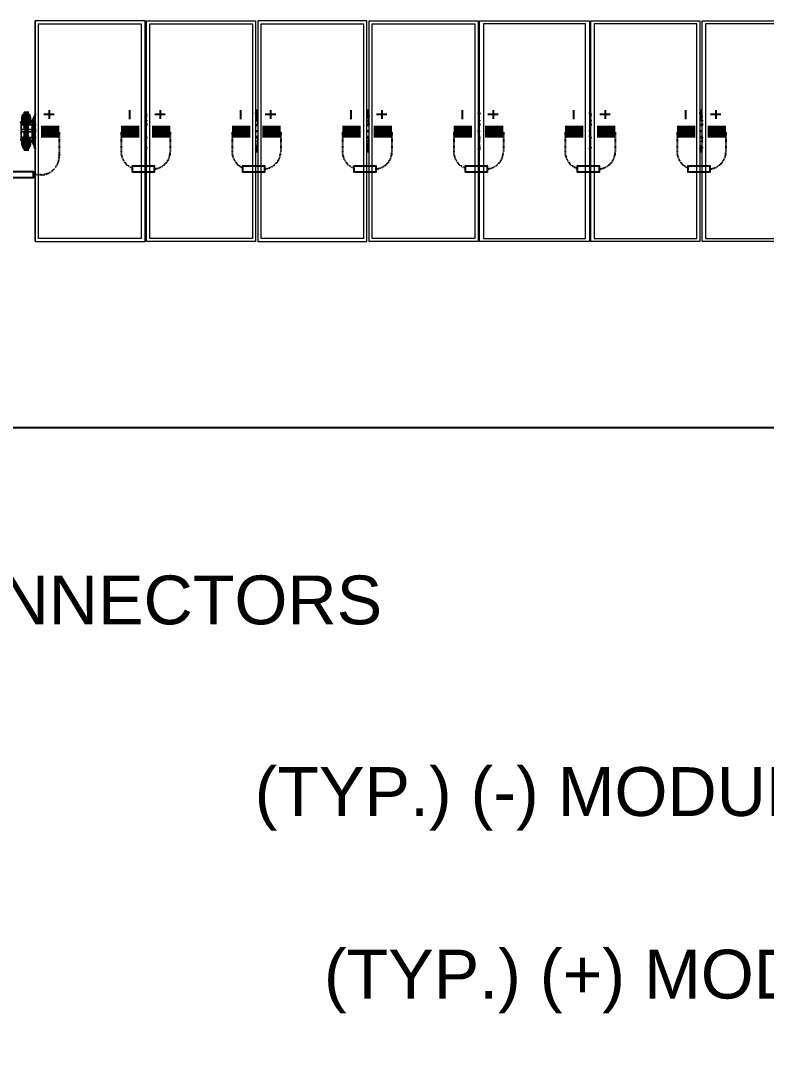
# Model space of a CAD drawing. Header units: feet. Extents: x -327 to 55127, y -297 to 4121.
# Drawn here: x 3141.6 to 3447.1, y 3331.6 to 3755.2 of the extents above; entities that cross this region are included whole.
import ezdxf
from ezdxf import colors
from ezdxf.entities.mleader import LeaderData, LeaderLine
from ezdxf.enums import TextEntityAlignment as Align
from ezdxf.lldxf.tags import DXFTag
from ezdxf.math import Vec2, Vec3

# ---------------------------------------------------------------- set-up
doc = ezdxf.new("R2018")
doc.units = ezdxf.units.FT
doc.header["$MEASUREMENT"] = 0
doc.linetypes.add('HIDDEN', pattern=[0.375, 0.25, -0.125])
for name, color, linetype in [('E-DC HARNESS-NEG', 170, 'DC HARNESS CABLE'), ('E-HARN-COMP', 8, 'Continuous'), ('E-TRNK-CABL-NEG', 6, 'HIDDEN'), ('E-TRUNK-CABLE-POS', 6, 'HIDDEN'), ('G-ANNO-TEXT', 1, 'Continuous'), ('Polarity-Text', 7, 'Continuous')]:
    doc.layers.add(name, color=color, linetype=linetype)
doc.styles.add('NEI-A', font='arial.ttf')
doc.styles.get("Standard").update_dxf_attribs({"font": 'arial.ttf'})
tags = doc.linetypes.add('DC HARNESS CABLE', pattern='A,0.5,-0.2,["DH",Standard,S=0.1,R=0,X=-0.1,Y=-0.05],-0.2', length=0.9).pattern_tags.tags
tags[6] = DXFTag(74, 10)

# ---------------------------------------------------------------- blocks, each defined once
blk = doc.blocks.new('A$C4742fff2')
at = {"lineweight": 5}
for points in [[(15.6677, 0), (15.6677, 0.4666)], [(15.6744, 0.0067), (15.6744, 0.46)], [(15.636, 0.2517), (15.6377, 0.2517), (15.6377, 0.215), (15.636, 0.215), (15.6377, 0.215), (15.6377, 0.2133), (15.636, 0.2133)], [(15.636, 0.215), (15.6377, 0.215), (15.6377, 0.2133), (15.636, 0.2133)], [(15.636, 0.215), (15.6377, 0.215), (15.6377, 0.2517), (15.636, 0.2517), (15.6377, 0.2517), (15.636, 0.2533)], [(15.636, 0.2533), (15.6377, 0.2517), (15.636, 0.2517)], [(15.6427, 0.2683), (15.6427, 0.2683)], [(15.6427, 0.2683), (15.6427, 0.2683)], [(15.6444, 0.2733), (15.6444, 0.2717), (15.646, 0.27), (15.646, 0.2683), (15.646, 0.27), (15.6444, 0.2717), (15.646, 0.2717), (15.6477, 0.2717), (15.646, 0.2717), (15.6444, 0.2717), (15.6444, 0.27), (15.646, 0.27), (15.6477, 0.27), (15.6494, 0.27), (15.651, 0.27), (15.6494, 0.27), (15.651, 0.27), (15.6494, 0.27), (15.6477, 0.27), (15.646, 0.27), (15.6444, 0.27), (15.6444, 0.2717), (15.6444, 0.2733), (15.646, 0.2733), (15.651, 0.2733), (15.6527, 0.2733), (15.651, 0.2717), (15.6527, 0.2717), (15.651, 0.2717), (15.6494, 0.2717), (15.6494, 0.2683), (15.651, 0.2683), (15.6494, 0.2683), (15.6494, 0.27), (15.6477, 0.27), (15.6494, 0.27), (15.651, 0.27), (15.6494, 0.27), (15.6494, 0.2683), (15.6477, 0.2683), (15.6477, 0.2717), (15.646, 0.2717), (15.6477, 0.2717), (15.6494, 0.2717), (15.651, 0.2717), (15.6527, 0.2733), (15.6544, 0.2733), (15.6527, 0.2733), (15.6544, 0.2733)], [(15.6544, 0.2733), (15.6527, 0.2733), (15.6527, 0.2717), (15.6527, 0.2733), (15.6527, 0.2683), (15.6544, 0.2683), (15.6544, 0.26), (15.6544, 0.2683), (15.6527, 0.2683), (15.6527, 0.2733), (15.651, 0.2733), (15.646, 0.2733), (15.6444, 0.2733), (15.646, 0.2733), (15.6444, 0.2733), (15.6444, 0.2717), (15.646, 0.2717), (15.6444, 0.2733), (15.646, 0.2733), (15.6444, 0.2733), (15.646, 0.2717), (15.6477, 0.2717), (15.646, 0.2717), (15.6477, 0.2717), (15.646, 0.2717), (15.6444, 0.2717), (15.6444, 0.2733)], [(15.646, 0.2717), (15.646, 0.2717)], [(15.646, 0.2717), (15.646, 0.2717)], [(15.651, 0.2717), (15.6527, 0.2717)], [(15.651, 0.2717), (15.6527, 0.2717)], [(15.666, 0.27), (15.666, 0.27)], [(15.666, 0.27), (15.666, 0.27)], [(15.666, 0.2667), (15.666, 0.2667)], [(15.666, 0.2667), (15.666, 0.2667)], [(15.8994, 0.2783), (15.9027, 0.2783)], [(15.8994, 0.2733), (15.8994, 0.27)], [(15.9044, 0.255), (15.9027, 0.255), (15.9027, 0.2567), (15.901, 0.265), (15.901, 0.275), (15.9027, 0.275), (15.901, 0.275), (15.901, 0.2717), (15.9027, 0.27)], [(16.1327, 0.2783), (16.1377, 0.2783)], [(16.1377, 0.27), (16.136, 0.2717), (16.136, 0.275), (16.1343, 0.275), (16.136, 0.275)], [(16.1393, 0.255), (16.1377, 0.255), (16.136, 0.2567), (16.136, 0.265), (16.1343, 0.275)], [(16.1343, 0.2733), (16.1343, 0.27)], [(16.3677, 0.2783), (16.3727, 0.2783)], [(16.371, 0.27), (16.371, 0.2733), (16.3693, 0.275), (16.371, 0.275)], [(16.3727, 0.255), (16.371, 0.255), (16.371, 0.265), (16.3693, 0.275)], [(16.3693, 0.2733), (16.3693, 0.27)], [(16.6027, 0.2783), (16.606, 0.2783)], [(16.6077, 0.255), (16.606, 0.255), (16.606, 0.265), (16.6043, 0.275), (16.606, 0.275), (16.6043, 0.275), (16.6043, 0.2733), (16.606, 0.2717), (16.606, 0.27)], [(16.6043, 0.2733), (16.6043, 0.27)], [(16.8376, 0.2783), (16.841, 0.2783)], [(16.8376, 0.2733), (16.8376, 0.27)], [(16.841, 0.27), (16.8393, 0.2717), (16.8393, 0.275), (16.841, 0.275), (16.8393, 0.275), (16.8393, 0.265), (16.841, 0.2567), (16.841, 0.255), (16.8426, 0.255)], [(17.071, 0.2783), (17.076, 0.2783)], [(17.076, 0.27), (17.0743, 0.2717), (17.0743, 0.275), (17.0726, 0.275), (17.0743, 0.275)], [(17.0776, 0.255), (17.076, 0.255), (17.0743, 0.2567), (17.0743, 0.265), (17.0726, 0.275)], [(17.0726, 0.2733), (17.0726, 0.27)], [(15.641, 0.2617), (15.641, 0.2617)], [(15.641, 0.2617), (15.641, 0.2617)], [(15.6527, 0.2483), (15.6544, 0.2483)], [(15.6527, 0.2483), (15.6544, 0.2483)], [(15.656, 0.2617), (15.656, 0.2617)], [(15.656, 0.2617), (15.656, 0.2617)], [(15.661, 0.2517), (15.661, 0.2517)], [(15.661, 0.2517), (15.661, 0.2517)], [(15.6627, 0.2517), (15.6627, 0.2517)], [(15.6627, 0.2517), (15.6627, 0.2517)], [(15.6627, 0.2483), (15.6644, 0.25), (15.6644, 0.2483)], [(15.6627, 0.2483), (15.6627, 0.2467)], [(15.6644, 0.2467), (15.6627, 0.2467)], [(15.6644, 0.2483), (15.666, 0.2483)], [(15.6644, 0.2483), (15.666, 0.2483)], [(15.6644, 0.2483), (15.666, 0.2483)], [(15.6644, 0.2483), (15.666, 0.2483)], [(15.6644, 0.2467), (15.666, 0.2467), (15.666, 0.2483), (15.6644, 0.2483)], [(15.8994, 0.2483), (15.9027, 0.2483)], [(15.8994, 0.2467), (15.9027, 0.2467), (15.9044, 0.2467)], [(15.9027, 0.2467), (15.9027, 0.245), (15.8994, 0.245)], [(15.9044, 0.2483), (15.9027, 0.2483), (15.9027, 0.255)], [(16.1327, 0.2483), (16.1377, 0.2483)], [(16.1327, 0.2467), (16.1377, 0.2467), (16.1393, 0.2467)], [(16.1327, 0.245), (16.136, 0.245), (16.1377, 0.245), (16.1377, 0.2467)], [(16.1393, 0.2483), (16.1377, 0.2483), (16.1377, 0.255)], [(16.3677, 0.2483), (16.3727, 0.2483), (16.371, 0.2483)], [(16.3677, 0.2467), (16.371, 0.2467), (16.3727, 0.2467)], [(16.3677, 0.245), (16.371, 0.245), (16.3727, 0.245)], [(16.3743, 0.2483), (16.3727, 0.2483), (16.371, 0.25), (16.371, 0.255)], [(16.371, 0.245), (16.371, 0.2467)], [(16.6027, 0.2483), (16.606, 0.2483)], [(16.6027, 0.2467), (16.606, 0.2467), (16.6077, 0.2467)], [(16.606, 0.2467), (16.606, 0.245), (16.6027, 0.245)], [(16.6077, 0.2483), (16.606, 0.2483), (16.606, 0.255)], [(16.8376, 0.2483), (16.841, 0.2483)], [(16.8376, 0.2467), (16.841, 0.2467), (16.8426, 0.2467)], [(16.841, 0.2467), (16.841, 0.245), (16.8376, 0.245)], [(16.8426, 0.2483), (16.841, 0.2483), (16.841, 0.255)], [(17.071, 0.2483), (17.076, 0.2483)], [(17.071, 0.2467), (17.076, 0.2467), (17.0776, 0.2467)], [(17.071, 0.245), (17.0743, 0.245), (17.076, 0.245), (17.076, 0.2467)], [(17.0776, 0.2483), (17.076, 0.2483), (17.076, 0.255)], [(15.6444, 0.2367), (15.646, 0.2367)], [(15.6444, 0.2367), (15.646, 0.2367)], [(15.6444, 0.23), (15.6444, 0.2317)], [(15.6444, 0.2317), (15.6444, 0.23)], [(15.6444, 0.23), (15.6444, 0.2267)], [(15.6444, 0.23), (15.6444, 0.2267)], [(15.6444, 0.23), (15.646, 0.23)], [(15.6444, 0.23), (15.646, 0.23)], [(15.6527, 0.2367), (15.6544, 0.2367)], [(15.6527, 0.2367), (15.6544, 0.2367)], [(15.6527, 0.2367), (15.6544, 0.2367)], [(15.6527, 0.2367), (15.6544, 0.2367)], [(15.6644, 0.22), (15.6644, 0.2217), (15.6627, 0.22)], [(15.6644, 0.22), (15.6644, 0.2217), (15.6627, 0.22)], [(15.6627, 0.22), (15.6627, 0.2183), (15.6644, 0.2183)], [(15.6627, 0.22), (15.6627, 0.2183), (15.6644, 0.2183)], [(15.6644, 0.22), (15.666, 0.22)], [(15.6644, 0.22), (15.666, 0.22)], [(15.6644, 0.22), (15.666, 0.22)], [(15.6644, 0.22), (15.666, 0.22)], [(15.666, 0.22), (15.6644, 0.22)], [(15.666, 0.22), (15.666, 0.2183), (15.6644, 0.2183)], [(15.6644, 0.22), (15.666, 0.22)], [(15.6644, 0.22), (15.666, 0.22)], [(15.6644, 0.22), (15.666, 0.22)], [(15.6644, 0.22), (15.666, 0.22)], [(15.6644, 0.22), (15.666, 0.22)], [(15.6644, 0.22), (15.666, 0.22)], [(15.6644, 0.22), (15.666, 0.22)], [(15.6644, 0.22), (15.666, 0.22)], [(15.6644, 0.22), (15.666, 0.22)], [(15.666, 0.22), (15.6644, 0.22)], [(15.666, 0.22), (15.666, 0.2183), (15.6644, 0.2183)], [(15.6644, 0.22), (15.666, 0.22)], [(15.901, 0.1933), (15.901, 0.2017), (15.9027, 0.2117), (15.9027, 0.2183), (15.9027, 0.22), (15.9027, 0.2233), (15.901, 0.2217), (15.8994, 0.2217), (15.8994, 0.2233)], [(15.8994, 0.22), (15.9027, 0.22), (15.9044, 0.22)], [(15.9027, 0.2183), (15.8994, 0.2183)], [(16.1327, 0.2233), (16.1343, 0.2217), (16.136, 0.2217), (16.136, 0.2233), (16.1377, 0.2233), (16.1377, 0.22)], [(16.1377, 0.1983), (16.136, 0.195), (16.136, 0.1933), (16.1343, 0.1933), (16.1343, 0.1917), (16.1343, 0.1933), (16.136, 0.195), (16.136, 0.2017), (16.1377, 0.2117), (16.1377, 0.2183), (16.1377, 0.22), (16.1327, 0.22)], [(16.1377, 0.2183), (16.1327, 0.2183)], [(16.3677, 0.2233), (16.3677, 0.2217), (16.371, 0.2217), (16.371, 0.2233), (16.3727, 0.2233), (16.371, 0.2233), (16.371, 0.22)], [(16.371, 0.2117), (16.371, 0.2167), (16.3727, 0.2183), (16.3727, 0.22), (16.371, 0.22), (16.3677, 0.22)], [(16.3677, 0.2183), (16.371, 0.2183), (16.3727, 0.2183)], [(16.6027, 0.2233), (16.6027, 0.2217), (16.606, 0.2217), (16.606, 0.2233), (16.606, 0.22), (16.606, 0.2183)], [(16.6027, 0.22), (16.606, 0.22), (16.6077, 0.22)], [(16.6027, 0.2183), (16.606, 0.2183), (16.606, 0.2117), (16.6043, 0.2017), (16.6043, 0.1933), (16.606, 0.1933)], [(16.8393, 0.1933), (16.8393, 0.2017), (16.841, 0.2117), (16.841, 0.2183), (16.841, 0.22), (16.841, 0.2233), (16.8393, 0.2217), (16.8376, 0.2217), (16.8376, 0.2233)], [(16.8376, 0.22), (16.841, 0.22), (16.8426, 0.22)], [(16.841, 0.2183), (16.8376, 0.2183)], [(17.071, 0.2233), (17.0726, 0.2217), (17.0743, 0.2217), (17.0743, 0.2233), (17.076, 0.2233), (17.076, 0.22), (17.076, 0.2183), (17.076, 0.2117), (17.0743, 0.2017), (17.0726, 0.195), (17.0726, 0.1933), (17.0743, 0.1933)], [(17.071, 0.22), (17.076, 0.22), (17.0776, 0.22)], [(17.076, 0.2183), (17.071, 0.2183)], [(15.641, 0.205), (15.641, 0.205)], [(15.641, 0.205), (15.641, 0.205)], [(15.6427, 0.2), (15.6427, 0.2)], [(15.6427, 0.2), (15.6427, 0.2)], [(15.6477, 0.1967), (15.6477, 0.195), (15.646, 0.195)], [(15.6477, 0.1967), (15.646, 0.1967), (15.646, 0.195)], [(15.6494, 0.1983), (15.6494, 0.1967), (15.651, 0.1967)], [(15.6494, 0.1983), (15.651, 0.1983)], [(15.6494, 0.1983), (15.6494, 0.1967), (15.651, 0.1967)], [(15.6494, 0.1983), (15.651, 0.1983)], [(15.651, 0.1967), (15.6494, 0.1967), (15.651, 0.1967)], [(15.651, 0.1967), (15.6494, 0.1967), (15.651, 0.1967)], [(15.651, 0.195), (15.651, 0.1967)], [(15.651, 0.195), (15.651, 0.1967)], [(15.6527, 0.1967), (15.6544, 0.1967)], [(15.6527, 0.1967), (15.6544, 0.1967)], [(15.6544, 0.2167), (15.656, 0.2167), (15.656, 0.215), (15.6577, 0.215)], [(15.6544, 0.2167), (15.656, 0.2167), (15.656, 0.215), (15.6577, 0.215)], [(15.656, 0.21), (15.6577, 0.215)], [(15.656, 0.21), (15.6577, 0.215)], [(15.656, 0.205), (15.656, 0.205)], [(15.656, 0.205), (15.656, 0.205)], [(15.661, 0.215), (15.661, 0.215)], [(15.661, 0.215), (15.661, 0.215)], [(15.6627, 0.215), (15.6627, 0.215)], [(15.6627, 0.215), (15.6627, 0.215)], [(15.666, 0.2), (15.666, 0.2)], [(15.666, 0.2), (15.666, 0.2)], [(15.666, 0.1967), (15.666, 0.1967)], [(15.666, 0.1967), (15.666, 0.1967)], [(15.8994, 0.1967), (15.8994, 0.1933)], [(15.9027, 0.1983), (15.901, 0.195), (15.901, 0.1917), (15.9027, 0.1917)], [(16.1343, 0.1967), (16.1343, 0.1933), (16.136, 0.1933)], [(16.371, 0.1983), (16.371, 0.1933), (16.3693, 0.1933), (16.3693, 0.1917), (16.3693, 0.1933), (16.3693, 0.195), (16.371, 0.2017), (16.371, 0.2117), (16.3727, 0.2117)], [(16.3693, 0.1967), (16.3693, 0.1933), (16.371, 0.1933)], [(16.606, 0.1983), (16.606, 0.195), (16.6043, 0.1933), (16.6043, 0.1917), (16.6043, 0.1933), (16.6043, 0.1967)], [(16.8376, 0.1967), (16.8376, 0.1933)], [(16.841, 0.1983), (16.8393, 0.195), (16.8393, 0.1917), (16.841, 0.1917)], [(17.0726, 0.1917), (17.0726, 0.1933), (17.0743, 0.1933), (17.0743, 0.195), (17.076, 0.1983)], [(17.0726, 0.1967), (17.0726, 0.1933), (17.0726, 0.1917), (17.0743, 0.1917)], [(15.646, 0.195), (15.6444, 0.195)], [(15.6444, 0.195), (15.6444, 0.1933)], [(15.6444, 0.195), (15.6444, 0.1933)], [(15.6444, 0.195), (15.6444, 0.1933)], [(15.646, 0.195), (15.6444, 0.195)], [(15.6444, 0.1933), (15.6444, 0.195)], [(15.6444, 0.1933), (15.646, 0.1933)], [(15.6444, 0.1933), (15.646, 0.1933)], [(15.6444, 0.1933), (15.646, 0.1933)], [(15.6444, 0.1933), (15.646, 0.1933)], [(15.646, 0.195), (15.6477, 0.195)], [(15.646, 0.195), (15.6477, 0.195)], [(15.651, 0.195), (15.6527, 0.195), (15.651, 0.195)], [(15.651, 0.195), (15.6527, 0.195), (15.651, 0.195)], [(15.6527, 0.1933), (15.6527, 0.195)], [(15.6527, 0.1933), (15.6527, 0.195)], [(15.8994, 0.19), (15.9027, 0.19)], [(15.9027, 0.1933), (15.901, 0.1933), (15.901, 0.1917)], [(16.1327, 0.19), (16.1377, 0.19)], [(16.1343, 0.1917), (16.136, 0.1917)], [(16.3677, 0.19), (16.3727, 0.19)], [(16.3693, 0.1917), (16.371, 0.1917)], [(16.6027, 0.19), (16.606, 0.19)], [(16.8376, 0.19), (16.841, 0.19)], [(16.841, 0.1933), (16.8393, 0.1933), (16.8393, 0.1917)], [(17.071, 0.19), (17.076, 0.19)]]:
    blk.add_lwpolyline(points, dxfattribs=at)
for points in [[(15.6677, 0), (15.8994, 0), (15.8994, 0.4666), (15.6677, 0.4666)], [(15.6744, 0.0067), (15.6744, 0.46), (15.891, 0.46), (15.891, 0.0067)], [(15.9027, 0.4666), (16.1327, 0.4666), (16.1327, 0), (15.9027, 0)], [(15.9094, 0.0067), (15.9094, 0.46), (16.126, 0.46), (16.126, 0.0067)], [(16.1377, 0.4666), (16.1377, 0), (16.3677, 0), (16.3677, 0.4666)], [(16.1443, 0.46), (16.361, 0.46), (16.361, 0.0067), (16.1443, 0.0067)], [(16.6027, 0), (16.3727, 0), (16.3727, 0.4666), (16.6027, 0.4666)], [(16.3793, 0.0067), (16.3793, 0.46), (16.596, 0.46), (16.596, 0.0067)], [(16.8376, 0), (16.606, 0), (16.606, 0.4666), (16.8376, 0.4666)], [(16.8293, 0.46), (16.6143, 0.46), (16.6143, 0.0067), (16.8293, 0.0067)], [(16.841, 0.4666), (17.071, 0.4666), (17.071, 0), (16.841, 0)], [(17.0643, 0.46), (16.8476, 0.46), (16.8476, 0.0067), (17.0643, 0.0067)], [(17.076, 0.4666), (17.306, 0.4666), (17.306, 0), (17.076, 0)], [(17.2993, 0.46), (17.0826, 0.46), (17.0826, 0.0067), (17.2993, 0.0067)], [(15.6394, 0.2517), (15.641, 0.2517), (15.6427, 0.25), (15.641, 0.2517), (15.641, 0.2567), (15.6427, 0.2567), (15.6427, 0.255), (15.6444, 0.255), (15.6427, 0.25), (15.641, 0.2517), (15.6427, 0.25), (15.641, 0.2517), (15.6394, 0.2517), (15.6394, 0.2617), (15.641, 0.2683), (15.641, 0.26), (15.6444, 0.26), (15.6444, 0.2683), (15.641, 0.2683), (15.6444, 0.2683), (15.6444, 0.26), (15.641, 0.26), (15.641, 0.2683), (15.6394, 0.2617), (15.6394, 0.2517), (15.641, 0.2517), (15.641, 0.2533), (15.641, 0.2517), (15.6394, 0.2517), (15.6394, 0.2617)], [(15.6444, 0.2717), (15.6444, 0.2617), (15.646, 0.2617), (15.6444, 0.2617), (15.6444, 0.24), (15.6444, 0.2383), (15.6444, 0.24), (15.6444, 0.2617)], [(15.646, 0.2633), (15.6444, 0.2633)], [(15.6477, 0.2183), (15.6477, 0.2483), (15.646, 0.2483), (15.646, 0.2683), (15.6477, 0.2683), (15.6477, 0.2483), (15.6477, 0.2683), (15.646, 0.2683), (15.646, 0.2483), (15.6477, 0.2483), (15.6477, 0.2183), (15.646, 0.2183), (15.646, 0.2483), (15.646, 0.2183)], [(15.6494, 0.2717), (15.651, 0.2717), (15.6494, 0.2717), (15.6494, 0.2683), (15.6494, 0.2483), (15.6494, 0.2683), (15.6477, 0.2683), (15.6477, 0.2717)], [(15.6494, 0.2683), (15.6494, 0.2483), (15.6527, 0.2483), (15.6527, 0.2683)], [(15.6494, 0.2683), (15.6494, 0.2483), (15.6527, 0.2483), (15.6527, 0.2683)], [(15.6527, 0.2617), (15.6527, 0.2717), (15.6527, 0.27), (15.6544, 0.27), (15.6527, 0.27), (15.6527, 0.2717), (15.651, 0.2717), (15.6527, 0.2717), (15.6544, 0.2717), (15.6527, 0.2717)], [(15.6527, 0.2717), (15.651, 0.2717)], [(15.6544, 0.2633), (15.6527, 0.2633)], [(15.656, 0.2583), (15.656, 0.26), (15.6544, 0.26), (15.6544, 0.2567), (15.6544, 0.26), (15.656, 0.26), (15.656, 0.2683), (15.6544, 0.2683), (15.656, 0.2683), (15.656, 0.26)], [(15.656, 0.2683), (15.6577, 0.2617), (15.6577, 0.2517), (15.6577, 0.2533), (15.6577, 0.2517), (15.6577, 0.2617)], [(15.666, 0.2517), (15.666, 0.25), (15.6677, 0.25), (15.6677, 0.2167), (15.666, 0.2167), (15.666, 0.215), (15.6677, 0.215), (15.6677, 0.2167), (15.6677, 0.215), (15.6677, 0.2133), (15.6677, 0.215), (15.666, 0.215), (15.666, 0.2117), (15.6627, 0.2117), (15.661, 0.2117), (15.661, 0.21), (15.661, 0.2117), (15.661, 0.215), (15.6627, 0.215), (15.661, 0.215), (15.661, 0.2517), (15.6627, 0.2517), (15.661, 0.2517), (15.661, 0.255), (15.6627, 0.255), (15.666, 0.255), (15.6627, 0.255), (15.6627, 0.2567), (15.661, 0.2567), (15.666, 0.2667), (15.661, 0.2567), (15.6627, 0.2567), (15.6627, 0.255), (15.6644, 0.255), (15.6627, 0.255), (15.6627, 0.2517), (15.666, 0.2517), (15.666, 0.25), (15.6677, 0.25), (15.6677, 0.2517), (15.6677, 0.25), (15.6677, 0.2167), (15.666, 0.2167), (15.666, 0.215), (15.6627, 0.215), (15.661, 0.215), (15.661, 0.2517), (15.6627, 0.2517)], [(15.666, 0.2683), (15.6677, 0.27), (15.6677, 0.2767), (15.6677, 0.27)], [(15.6377, 0.2483), (15.641, 0.2483), (15.6377, 0.2483), (15.6444, 0.2483), (15.6427, 0.2483), (15.6444, 0.2483), (15.6427, 0.2483), (15.6444, 0.2483), (15.6427, 0.2483), (15.6444, 0.2483)], [(15.6444, 0.2467), (15.6377, 0.2467)], [(15.641, 0.26), (15.641, 0.2583)], [(15.641, 0.2517), (15.6427, 0.2517), (15.6427, 0.25), (15.6444, 0.255), (15.6427, 0.255), (15.6427, 0.2567), (15.641, 0.2567)], [(15.6427, 0.2517), (15.6427, 0.25), (15.6427, 0.2517), (15.641, 0.2517), (15.6427, 0.25)], [(15.641, 0.2467), (15.6427, 0.245)], [(15.6427, 0.26), (15.6427, 0.2567)], [(15.6477, 0.1983), (15.6477, 0.2183), (15.6494, 0.2183), (15.6494, 0.2483), (15.6477, 0.2483), (15.6494, 0.2483), (15.6494, 0.2183), (15.6477, 0.2183), (15.6477, 0.1983), (15.646, 0.1983), (15.646, 0.2183), (15.646, 0.1983)], [(15.6544, 0.2483), (15.6527, 0.2483), (15.6527, 0.2183), (15.6494, 0.2183), (15.6494, 0.2483), (15.651, 0.2483), (15.6494, 0.2483), (15.6494, 0.2183), (15.6527, 0.2183), (15.6527, 0.2483), (15.6544, 0.2483), (15.656, 0.2483), (15.6577, 0.2483), (15.656, 0.2483)], [(15.6544, 0.2367), (15.6527, 0.2367), (15.6544, 0.2367), (15.6527, 0.2367), (15.6544, 0.2367), (15.6527, 0.2367), (15.6527, 0.24), (15.6527, 0.2617), (15.6544, 0.2617), (15.6527, 0.2617), (15.6527, 0.24), (15.6527, 0.2367)], [(15.6544, 0.2483), (15.6527, 0.2483)], [(15.661, 0.2467), (15.6527, 0.2467)], [(15.656, 0.2567), (15.6577, 0.2517), (15.656, 0.2517), (15.6544, 0.25), (15.6544, 0.255), (15.656, 0.255)], [(15.656, 0.2567), (15.6577, 0.2517), (15.656, 0.2517), (15.6544, 0.25), (15.6544, 0.255), (15.656, 0.255)], [(15.656, 0.2517), (15.6544, 0.25), (15.6544, 0.2517), (15.6544, 0.25), (15.656, 0.2517), (15.6544, 0.25)], [(15.6594, 0.2517), (15.6577, 0.2517), (15.656, 0.25), (15.6577, 0.2517)], [(15.6577, 0.2517), (15.6577, 0.2617)], [(15.661, 0.255), (15.661, 0.2567), (15.661, 0.255), (15.661, 0.2517), (15.6627, 0.2517), (15.6627, 0.255)], [(15.6644, 0.2483), (15.6644, 0.25), (15.6627, 0.2483), (15.6627, 0.2467), (15.6644, 0.2467), (15.666, 0.2467), (15.666, 0.2483)], [(15.6644, 0.25), (15.6627, 0.2483), (15.6644, 0.2467), (15.666, 0.2483)], [(15.6644, 0.2467), (15.666, 0.2467), (15.666, 0.2483), (15.666, 0.25), (15.6644, 0.25), (15.6627, 0.25), (15.6627, 0.2483), (15.6627, 0.2467)], [(15.6644, 0.25), (15.6627, 0.2483), (15.6644, 0.2467), (15.666, 0.2483)], [(15.6644, 0.2467), (15.666, 0.2467), (15.666, 0.2483), (15.666, 0.25), (15.6644, 0.25), (15.6627, 0.25), (15.6627, 0.2483), (15.6627, 0.2467)], [(15.666, 0.2483), (15.6644, 0.2483)], [(15.666, 0.2483), (15.6644, 0.2483)], [(15.666, 0.2483), (15.6644, 0.2483), (15.666, 0.2483), (15.6644, 0.2483), (15.666, 0.2483), (15.6644, 0.2483), (15.666, 0.2483), (15.6644, 0.2483), (15.666, 0.2483), (15.6644, 0.2483), (15.666, 0.2483), (15.6677, 0.2483)], [(15.6677, 0.2533), (15.6677, 0.2517), (15.666, 0.2517), (15.666, 0.255), (15.666, 0.2517), (15.6677, 0.2517)], [(15.6694, 0.2467), (15.6677, 0.2467)], [(15.646, 0.2367), (15.6377, 0.2367), (15.646, 0.2367), (15.6444, 0.2367), (15.6444, 0.24), (15.6444, 0.2367), (15.646, 0.2367), (15.6444, 0.2367)], [(15.6377, 0.2317), (15.6377, 0.235), (15.6394, 0.235), (15.6377, 0.235)], [(15.6394, 0.2317), (15.6377, 0.2317), (15.646, 0.2317), (15.6377, 0.2317)], [(15.641, 0.22), (15.6377, 0.22), (15.6444, 0.22), (15.6377, 0.22), (15.641, 0.22), (15.6427, 0.2217)], [(15.6427, 0.2183), (15.6444, 0.2183), (15.6427, 0.2183), (15.6444, 0.2183), (15.6377, 0.2183), (15.6444, 0.2183)], [(15.6444, 0.2183), (15.6427, 0.2183)], [(15.646, 0.2367), (15.6444, 0.2367), (15.6444, 0.24), (15.6444, 0.2367)], [(15.6444, 0.23), (15.646, 0.23), (15.6444, 0.23), (15.6444, 0.2317)], [(15.6444, 0.2267), (15.6444, 0.23)], [(15.6444, 0.2267), (15.6444, 0.2283), (15.6444, 0.2267), (15.6444, 0.205), (15.646, 0.205), (15.6444, 0.205)], [(15.6527, 0.2183), (15.6527, 0.1983), (15.6494, 0.1983), (15.6494, 0.2183), (15.651, 0.2183), (15.6494, 0.2183), (15.6494, 0.2), (15.6494, 0.2183), (15.6494, 0.1983), (15.6527, 0.1983), (15.6527, 0.2183), (15.6544, 0.2183), (15.656, 0.2183), (15.6544, 0.2183), (15.6544, 0.22), (15.6527, 0.22), (15.661, 0.22), (15.6527, 0.22), (15.6544, 0.22), (15.6544, 0.2183)], [(15.6527, 0.24), (15.6527, 0.2383), (15.6527, 0.24), (15.6527, 0.2367), (15.661, 0.2367), (15.6527, 0.2367)], [(15.6527, 0.2317), (15.661, 0.2317), (15.661, 0.235), (15.661, 0.2317), (15.6527, 0.2317), (15.6527, 0.23), (15.6544, 0.23), (15.6527, 0.23), (15.6527, 0.2267), (15.6527, 0.23)], [(15.6527, 0.2317), (15.6527, 0.23), (15.6544, 0.23), (15.6527, 0.23)], [(15.6544, 0.23), (15.6527, 0.23), (15.6527, 0.2267), (15.6527, 0.23)], [(15.6527, 0.2267), (15.6527, 0.205), (15.6544, 0.205), (15.6527, 0.205), (15.6527, 0.1967), (15.6527, 0.205), (15.6527, 0.2267), (15.6527, 0.2283)], [(15.6527, 0.2183), (15.6544, 0.2183)], [(15.6577, 0.2183), (15.656, 0.2183)], [(15.6644, 0.2217), (15.6627, 0.22), (15.6644, 0.2183), (15.666, 0.22)], [(15.6644, 0.2183), (15.666, 0.2183), (15.666, 0.22), (15.666, 0.2217), (15.6644, 0.2217), (15.6627, 0.2217), (15.6627, 0.22), (15.6627, 0.2183)], [(15.6644, 0.2217), (15.6627, 0.22), (15.6644, 0.2183), (15.666, 0.22)], [(15.6644, 0.2183), (15.666, 0.2183), (15.666, 0.22), (15.666, 0.2217), (15.6644, 0.2217), (15.6627, 0.2217), (15.6627, 0.22), (15.6627, 0.2183)], [(15.666, 0.22), (15.6644, 0.22)], [(15.666, 0.22), (15.6644, 0.22)], [(15.6694, 0.2367), (15.6677, 0.2367)], [(15.6694, 0.235), (15.6677, 0.235)], [(15.6694, 0.2317), (15.6677, 0.2317)], [(15.6694, 0.2317), (15.6677, 0.2317)], [(15.6694, 0.22), (15.6677, 0.22)], [(15.901, 0.235), (15.9027, 0.2333), (15.901, 0.2317), (15.8994, 0.2317), (15.8994, 0.2333), (15.8994, 0.235)], [(16.1343, 0.235), (16.136, 0.235), (16.136, 0.2317), (16.1343, 0.2317), (16.1327, 0.2333), (16.1327, 0.235)], [(16.3693, 0.235), (16.371, 0.235), (16.371, 0.2317), (16.3677, 0.2317), (16.3677, 0.2333), (16.3677, 0.235)], [(16.6043, 0.235), (16.606, 0.235), (16.606, 0.2317), (16.6027, 0.2317), (16.6027, 0.2333), (16.6027, 0.235)], [(16.8376, 0.235), (16.8393, 0.235), (16.841, 0.2333), (16.8393, 0.2333), (16.8393, 0.2317), (16.8376, 0.2317), (16.8376, 0.2333)], [(17.0726, 0.235), (17.0743, 0.235), (17.0743, 0.2317), (17.0726, 0.2317), (17.071, 0.2333), (17.071, 0.235)], [(15.6394, 0.215), (15.641, 0.215), (15.6427, 0.2167), (15.641, 0.215), (15.6427, 0.2167), (15.6427, 0.215), (15.6427, 0.2167), (15.641, 0.215), (15.6427, 0.2167), (15.641, 0.215), (15.6394, 0.215), (15.6394, 0.205)], [(15.641, 0.2), (15.641, 0.2083), (15.6444, 0.2083), (15.6444, 0.1983), (15.641, 0.1983), (15.6444, 0.1983), (15.6444, 0.2083), (15.641, 0.2083), (15.641, 0.2), (15.6394, 0.205), (15.6394, 0.215), (15.641, 0.215), (15.641, 0.2133), (15.641, 0.215), (15.6394, 0.215), (15.6394, 0.205)], [(15.641, 0.21), (15.641, 0.215), (15.6427, 0.2167), (15.6444, 0.2117), (15.641, 0.2117), (15.641, 0.21), (15.641, 0.215), (15.6427, 0.2167), (15.6444, 0.2117), (15.641, 0.2117), (15.641, 0.21), (15.641, 0.2083)], [(15.6427, 0.2117), (15.6427, 0.2083)], [(15.651, 0.1967), (15.651, 0.195), (15.6527, 0.195), (15.6527, 0.1983), (15.6544, 0.1983), (15.6527, 0.1983), (15.6527, 0.195), (15.6527, 0.1967), (15.6527, 0.195), (15.6527, 0.1967), (15.6527, 0.195), (15.6527, 0.1933), (15.6527, 0.195), (15.651, 0.195), (15.651, 0.1967), (15.6494, 0.1967), (15.6477, 0.1967), (15.646, 0.1967), (15.6444, 0.1967), (15.6444, 0.195), (15.6444, 0.1967), (15.6444, 0.205), (15.6444, 0.1967), (15.6444, 0.195), (15.646, 0.1967), (15.646, 0.1983), (15.6444, 0.1983), (15.646, 0.1983), (15.646, 0.1967), (15.6444, 0.195), (15.6444, 0.1967), (15.646, 0.1967), (15.6477, 0.1967), (15.6494, 0.1967)], [(15.6444, 0.2033), (15.646, 0.2033)], [(15.646, 0.195), (15.6477, 0.195), (15.6477, 0.1967)], [(15.646, 0.195), (15.6477, 0.1967), (15.6494, 0.1967), (15.6477, 0.1967), (15.646, 0.1967), (15.646, 0.195), (15.6477, 0.195)], [(15.6494, 0.2), (15.6477, 0.2), (15.6494, 0.2), (15.6494, 0.1967), (15.6477, 0.1967), (15.6477, 0.1983), (15.6477, 0.1967), (15.6494, 0.1967), (15.6494, 0.2), (15.651, 0.2)], [(15.6494, 0.1967), (15.6477, 0.1967)], [(15.651, 0.1967), (15.651, 0.195)], [(15.6544, 0.2033), (15.6527, 0.2033)], [(15.6544, 0.1967), (15.6527, 0.1967)], [(15.6544, 0.2167), (15.656, 0.215), (15.6544, 0.2167), (15.6544, 0.215), (15.6544, 0.2167), (15.6544, 0.2117)], [(15.656, 0.2), (15.6577, 0.205), (15.6577, 0.215), (15.6577, 0.2133), (15.6577, 0.215), (15.6577, 0.205), (15.656, 0.2), (15.656, 0.2083), (15.6544, 0.2083), (15.6544, 0.1983), (15.656, 0.1983), (15.6544, 0.1983), (15.6544, 0.2083), (15.656, 0.2083)], [(15.656, 0.21), (15.656, 0.2083), (15.656, 0.21), (15.656, 0.2117), (15.6544, 0.2117), (15.6544, 0.2083), (15.6544, 0.2117), (15.656, 0.2117)], [(15.656, 0.2167), (15.6577, 0.215), (15.6577, 0.205), (15.6577, 0.215), (15.656, 0.2167), (15.6577, 0.215)], [(15.6644, 0.2117), (15.6627, 0.2117), (15.661, 0.21), (15.666, 0.2), (15.661, 0.21), (15.6627, 0.2117), (15.666, 0.2117), (15.666, 0.215), (15.6627, 0.215), (15.6627, 0.2117)], [(15.6627, 0.2117), (15.6627, 0.215), (15.661, 0.215), (15.661, 0.2117)], [(15.6677, 0.1967), (15.666, 0.1967), (15.666, 0.1983), (15.666, 0.1967), (15.6677, 0.1967), (15.6677, 0.19)], [(15.6444, 0.195), (15.646, 0.195), (15.6444, 0.195), (15.6444, 0.1933)], [(15.6544, 0.1933), (15.6527, 0.1933), (15.6527, 0.195), (15.6527, 0.1933), (15.6544, 0.1933), (15.6527, 0.1933), (15.646, 0.1933), (15.6527, 0.1933)]]:
    blk.add_lwpolyline(points, close=True, dxfattribs=at)
at = {"color": 8, "lineweight": 5, "true_color": 0x808080}
for points in [[(15.6444, 0.2733), (15.6444, 0.2733)], [(15.6444, 0.2733), (15.6444, 0.2733)], [(15.6527, 0.2733), (15.6527, 0.2733)], [(15.6527, 0.2733), (15.6527, 0.2733)], [(15.8994, 0.2767), (15.9027, 0.2767)], [(15.9027, 0.2733), (15.9027, 0.275), (15.901, 0.275), (15.8994, 0.26)], [(15.8994, 0.2733), (15.8994, 0.2733)], [(15.9027, 0.2717), (15.901, 0.2717), (15.8994, 0.2717), (15.8994, 0.27), (15.8994, 0.2717)], [(15.901, 0.2717), (15.9027, 0.27), (15.9027, 0.2633)], [(15.9027, 0.2667), (15.9027, 0.27)], [(16.1327, 0.2767), (16.1377, 0.2767)], [(16.1377, 0.2733), (16.1377, 0.275), (16.1343, 0.275), (16.1327, 0.26)], [(16.1327, 0.2717), (16.1327, 0.27), (16.1327, 0.2717), (16.1343, 0.2717)], [(16.1343, 0.2733), (16.1343, 0.2733)], [(16.1377, 0.2717), (16.136, 0.2717), (16.136, 0.27), (16.1377, 0.2633)], [(16.1377, 0.2667), (16.1377, 0.27), (16.1393, 0.27)], [(16.3677, 0.2767), (16.3727, 0.2767)], [(16.3727, 0.2733), (16.371, 0.275), (16.3693, 0.275), (16.3677, 0.26)], [(16.3677, 0.2717), (16.3677, 0.27), (16.3677, 0.2717), (16.3693, 0.2717)], [(16.3693, 0.2733), (16.3693, 0.2733)], [(16.3727, 0.2717), (16.371, 0.2717), (16.371, 0.27), (16.3727, 0.2633)], [(16.3727, 0.27), (16.371, 0.27), (16.371, 0.2683), (16.3727, 0.2667)], [(16.6027, 0.2767), (16.606, 0.2767)], [(16.606, 0.2733), (16.606, 0.275), (16.6043, 0.275), (16.6027, 0.26)], [(16.6027, 0.2717), (16.6027, 0.27), (16.6027, 0.2717), (16.6043, 0.2717)], [(16.6043, 0.2733), (16.6043, 0.2733)], [(16.606, 0.2633), (16.606, 0.2717), (16.6077, 0.2717)], [(16.606, 0.2667), (16.606, 0.27), (16.6077, 0.27)], [(16.836, 0.2717), (16.836, 0.2717)], [(16.8376, 0.2767), (16.841, 0.2767)], [(16.841, 0.2733), (16.841, 0.275), (16.8393, 0.275), (16.8376, 0.26)], [(16.8376, 0.2733), (16.8376, 0.2733)], [(16.841, 0.2717), (16.8393, 0.2717), (16.841, 0.27), (16.841, 0.2633)], [(16.841, 0.2667), (16.841, 0.27), (16.8426, 0.27)], [(17.071, 0.2767), (17.076, 0.2767)], [(17.076, 0.2733), (17.076, 0.275), (17.0726, 0.275), (17.071, 0.26)], [(17.071, 0.2717), (17.071, 0.27), (17.071, 0.2717), (17.0726, 0.2717)], [(17.0726, 0.2733), (17.0726, 0.2733)], [(17.076, 0.2717), (17.0743, 0.2717), (17.0743, 0.27), (17.076, 0.2633)], [(17.076, 0.2667), (17.076, 0.27)], [(15.8994, 0.255), (15.9027, 0.255)], [(16.1327, 0.255), (16.1377, 0.255)], [(16.3677, 0.255), (16.371, 0.255)], [(16.6027, 0.255), (16.606, 0.255)], [(16.8376, 0.255), (16.841, 0.255)], [(17.071, 0.255), (17.076, 0.255)], [(15.6444, 0.23), (15.646, 0.23)], [(15.6444, 0.23), (15.646, 0.23)], [(15.6527, 0.23), (15.6544, 0.23)], [(15.6527, 0.23), (15.6544, 0.23)], [(15.646, 0.1967), (15.6477, 0.1967)], [(15.646, 0.1967), (15.6477, 0.1967)], [(15.646, 0.1967), (15.6477, 0.1967)], [(15.646, 0.1967), (15.6477, 0.1967)], [(15.6477, 0.1967), (15.6494, 0.1967)], [(15.6477, 0.1967), (15.6494, 0.1967)], [(15.9027, 0.2117), (15.8994, 0.2117)], [(15.8994, 0.2083), (15.901, 0.1933)], [(15.8994, 0.1983), (15.8994, 0.195), (15.8994, 0.1967)], [(15.9027, 0.195), (15.901, 0.195), (15.9027, 0.1967), (15.9027, 0.205)], [(15.9044, 0.1983), (15.9027, 0.1983), (15.9027, 0.2)], [(16.1377, 0.2117), (16.1327, 0.2117)], [(16.1327, 0.2083), (16.1343, 0.1933)], [(16.1327, 0.1983), (16.1327, 0.195), (16.1327, 0.1967)], [(16.1377, 0.195), (16.136, 0.195), (16.136, 0.1967), (16.1377, 0.205)], [(16.1377, 0.1983), (16.1377, 0.2)], [(16.371, 0.2117), (16.3677, 0.2117)], [(16.3677, 0.2083), (16.3693, 0.1933)], [(16.3677, 0.1983), (16.3677, 0.195), (16.3677, 0.1967)], [(16.3727, 0.195), (16.371, 0.195), (16.371, 0.1967), (16.3727, 0.205)], [(16.3727, 0.1983), (16.371, 0.1983), (16.3727, 0.2)], [(16.606, 0.2117), (16.6027, 0.2117)], [(16.6027, 0.2083), (16.6043, 0.1933)], [(16.6027, 0.1983), (16.6027, 0.195), (16.6027, 0.1967)], [(16.606, 0.205), (16.606, 0.195), (16.6077, 0.195)], [(16.6077, 0.1983), (16.606, 0.1983), (16.606, 0.2)], [(16.841, 0.2117), (16.8376, 0.2117)], [(16.8376, 0.2083), (16.8393, 0.1933)], [(16.8376, 0.1967), (16.8376, 0.195), (16.8376, 0.1983)], [(16.841, 0.195), (16.8393, 0.195), (16.841, 0.1967), (16.841, 0.205)], [(16.8426, 0.1983), (16.841, 0.1983), (16.841, 0.2)], [(17.076, 0.2117), (17.071, 0.2117)], [(17.071, 0.2083), (17.0726, 0.1933)], [(17.071, 0.1983), (17.071, 0.195), (17.071, 0.1967)], [(17.076, 0.195), (17.0743, 0.195), (17.0743, 0.1967), (17.076, 0.205)], [(17.0776, 0.1983), (17.076, 0.1983), (17.076, 0.2)], [(15.6444, 0.195), (15.6444, 0.195)], [(15.6444, 0.195), (15.6444, 0.195)], [(15.6527, 0.195), (15.6527, 0.195)], [(15.6527, 0.195), (15.6527, 0.195)], [(15.8994, 0.1933), (15.8994, 0.1933)], [(15.8994, 0.19), (15.9027, 0.19)], [(15.901, 0.1917), (15.9027, 0.1917), (15.9027, 0.1933)], [(16.1327, 0.19), (16.1377, 0.19)], [(16.1343, 0.1917), (16.1377, 0.1917), (16.1377, 0.1933)], [(16.1343, 0.1933), (16.1343, 0.1933)], [(16.3677, 0.19), (16.3727, 0.19)], [(16.3693, 0.1917), (16.371, 0.1917), (16.371, 0.1933), (16.3727, 0.1933)], [(16.3693, 0.1933), (16.3693, 0.1933)], [(16.6027, 0.19), (16.606, 0.19)], [(16.6043, 0.1917), (16.606, 0.1917), (16.606, 0.1933)], [(16.6043, 0.1933), (16.6043, 0.1933)], [(16.8376, 0.195), (16.8376, 0.195)], [(16.8376, 0.1933), (16.8376, 0.1933)], [(16.8376, 0.19), (16.841, 0.19)], [(16.8393, 0.1917), (16.841, 0.1917), (16.841, 0.1933)], [(17.071, 0.19), (17.076, 0.19)], [(17.0726, 0.1917), (17.0743, 0.1917), (17.076, 0.1933)], [(17.0726, 0.1933), (17.0726, 0.1933)]]:
    blk.add_lwpolyline(points, dxfattribs=at)
for points in [[(15.6444, 0.2617), (15.6444, 0.27)], [(15.646, 0.2383), (15.6444, 0.2383), (15.6444, 0.2633), (15.6444, 0.2383)], [(15.6477, 0.2733), (15.646, 0.2733)], [(15.651, 0.27), (15.6494, 0.27), (15.6477, 0.27), (15.646, 0.27), (15.6477, 0.27), (15.646, 0.27), (15.6477, 0.27), (15.646, 0.27), (15.6477, 0.27), (15.6494, 0.27), (15.651, 0.27), (15.6527, 0.27), (15.651, 0.27), (15.6527, 0.27), (15.6527, 0.2617), (15.6527, 0.27), (15.651, 0.27), (15.6527, 0.27)], [(15.6494, 0.2717), (15.6477, 0.2717)], [(15.6527, 0.2717), (15.651, 0.2717)], [(15.6544, 0.2733), (15.6527, 0.2733)], [(15.6544, 0.2367), (15.6527, 0.2367), (15.6527, 0.2383), (15.6527, 0.2633), (15.6527, 0.2383), (15.6527, 0.2367), (15.6544, 0.2367), (15.6527, 0.2367)], [(15.6677, 0.265), (15.6677, 0.2667), (15.666, 0.2667), (15.6677, 0.2667), (15.6677, 0.265), (15.6627, 0.255)], [(15.6677, 0.2667), (15.6677, 0.2683), (15.666, 0.2683), (15.6677, 0.2683)], [(15.6694, 0.27), (15.6677, 0.27)], [(16.8376, 0.2717), (16.8376, 0.27)], [(15.6427, 0.25), (15.6444, 0.25)], [(15.646, 0.26), (15.6444, 0.26)], [(15.646, 0.255), (15.6444, 0.255)], [(15.6527, 0.26), (15.6544, 0.26)], [(15.6544, 0.255), (15.6527, 0.255)], [(15.6527, 0.25), (15.6544, 0.25)], [(15.6627, 0.2517), (15.6627, 0.25)], [(15.6627, 0.2467), (15.6627, 0.22)], [(15.6677, 0.2567), (15.666, 0.2567), (15.6677, 0.2567), (15.6677, 0.255)], [(15.6677, 0.25), (15.666, 0.25)], [(15.666, 0.22), (15.666, 0.2467)], [(15.646, 0.2367), (15.6444, 0.2367), (15.6444, 0.2383), (15.6444, 0.2367), (15.646, 0.2367), (15.6444, 0.2367)], [(15.646, 0.2367), (15.6444, 0.2367)], [(15.6444, 0.2283), (15.6444, 0.2317)], [(15.646, 0.23), (15.6444, 0.23)], [(15.646, 0.23), (15.6444, 0.23)], [(15.646, 0.2283), (15.6444, 0.2283), (15.6444, 0.2033), (15.6444, 0.2283)], [(15.6544, 0.2367), (15.6527, 0.2367)], [(15.6527, 0.2317), (15.6527, 0.2283), (15.6527, 0.2033), (15.6527, 0.2283)], [(15.6544, 0.23), (15.6527, 0.23)], [(15.6544, 0.23), (15.6527, 0.23)], [(15.6627, 0.2183), (15.6627, 0.215)], [(15.666, 0.2167), (15.666, 0.2183)], [(15.6444, 0.2167), (15.6427, 0.2167)], [(15.646, 0.2117), (15.6444, 0.2117)], [(15.646, 0.2083), (15.6444, 0.2083)], [(15.6444, 0.1967), (15.6444, 0.205)], [(15.6477, 0.1967), (15.646, 0.1967)], [(15.6494, 0.1967), (15.6477, 0.1967)], [(15.651, 0.1967), (15.6494, 0.1967), (15.651, 0.1967), (15.6527, 0.1967), (15.651, 0.1967), (15.6527, 0.1967)], [(15.6527, 0.205), (15.6527, 0.1967), (15.651, 0.1967), (15.6527, 0.1967), (15.651, 0.1967), (15.6527, 0.1967)], [(15.6544, 0.2167), (15.6527, 0.2167)], [(15.6527, 0.2117), (15.6544, 0.2117)], [(15.6544, 0.2083), (15.6527, 0.2083)], [(15.6627, 0.2117), (15.6677, 0.2017), (15.666, 0.2017), (15.666, 0.2), (15.666, 0.2017), (15.6677, 0.2017)], [(15.666, 0.2117), (15.6677, 0.2117), (15.6677, 0.21), (15.6677, 0.2117)], [(15.6677, 0.2), (15.666, 0.2), (15.666, 0.1983), (15.666, 0.2)], [(15.6694, 0.1967), (15.6677, 0.1967)], [(15.646, 0.195), (15.646, 0.1933)], [(15.6527, 0.1933), (15.6527, 0.195)]]:
    blk.add_lwpolyline(points, close=True, dxfattribs=at)
blk = doc.blocks.new('DETAIL_TITLE')
at = {"style": 'NEI-A', "flags": 8}
blk.add_attdef('#', text='', height=0.2, dxfattribs=at).set_placement((0.5922, -0.5109), align=Align.MIDDLE_CENTER)
at = {"lineweight": 30, "flags": 104}
blk.add_attdef('DETAIL_TITLE', text='', height=0.2, dxfattribs=at).set_placement((0.9099, -0.5251), align=Align.BOTTOM_LEFT)
at = {"style": 'NEI-A'}
for tag, p in [('SCALE:', (0.9386, -0.7379)), ('1"_=_', (1.5474, -0.7379))]:
    blk.add_attdef(tag, text='', height=0.1, dxfattribs=at).set_placement(p, align=Align.BOTTOM_LEFT)

msp = doc.modelspace()

# ---------------------------------------------------------------- linework, layer by layer
at = {"layer": 'E-DC HARNESS-NEG', "ltscale": 0.5}
msp.add_lwpolyline([(3913.27, 3588.31), (2042.48, 3588.29)], dxfattribs=at)
at = {"layer": 'E-HARN-COMP', "const_width": 5}
for points in [[(3150.01, 3709.71), (3157.46, 3709.71)], [(3182.77, 3709.71), (3190.22, 3709.71)], [(3195.49, 3709.71), (3202.94, 3709.71)], [(3228.24, 3709.71), (3235.7, 3709.71)], [(3240.71, 3709.71), (3248.17, 3709.71)], [(3273.47, 3709.71), (3280.92, 3709.71)], [(3286.32, 3709.71), (3293.77, 3709.71)], [(3319.08, 3709.71), (3326.53, 3709.71)], [(3331.94, 3709.71), (3339.4, 3709.71)], [(3364.7, 3709.71), (3372.15, 3709.71)], [(3377.8, 3709.71), (3385.26, 3709.71)], [(3410.56, 3709.71), (3418.02, 3709.71)], [(3423.15, 3709.71), (3430.6, 3709.71)]]:
    msp.add_lwpolyline(points, dxfattribs=at)
at = {"layer": 'E-HARN-COMP'}
for points in [[(3191.9, 3695.62), (3187.34, 3695.62), (3187.34, 3693.3), (3191.9, 3693.3)], [(3191.9, 3693.3), (3196.47, 3693.3), (3196.47, 3695.62), (3191.9, 3695.62)], [(3237.13, 3695.62), (3232.57, 3695.62), (3232.57, 3693.3), (3237.13, 3693.3)], [(3237.13, 3693.3), (3241.69, 3693.3), (3241.69, 3695.62), (3237.13, 3695.62)], [(3282.74, 3695.62), (3278.17, 3695.62), (3278.17, 3693.3), (3282.74, 3693.3)], [(3282.74, 3693.3), (3287.3, 3693.3), (3287.3, 3695.62), (3282.74, 3695.62)], [(3328.36, 3695.62), (3323.79, 3695.62), (3323.79, 3693.3), (3328.36, 3693.3)], [(3328.36, 3693.3), (3332.92, 3693.3), (3332.92, 3695.62), (3328.36, 3695.62)], [(3374.22, 3695.62), (3369.66, 3695.62), (3369.66, 3693.3), (3374.22, 3693.3)], [(3374.22, 3693.3), (3378.79, 3693.3), (3378.79, 3695.62), (3374.22, 3695.62)], [(3419.57, 3695.62), (3415, 3695.62), (3415, 3693.3), (3419.57, 3693.3)], [(3419.57, 3693.3), (3424.13, 3693.3), (3424.13, 3695.62), (3419.57, 3695.62)], [(3142.38, 3693.23), (3137.81, 3693.23), (3137.81, 3690.9), (3142.38, 3690.9)], [(3142.38, 3690.9), (3146.94, 3690.9), (3146.94, 3693.23), (3142.38, 3693.23)]]:
    msp.add_lwpolyline(points, dxfattribs=at)
at = {"layer": 'E-TRNK-CABL-NEG', "ltscale": 0.1}
for points in [[(3182.77, 3709.71), (3182.77, 3701.47, 0.31336), (3187.34, 3694.89, 0.31336)], [(3228.24, 3709.71), (3228.24, 3701.47, 0.302705), (3232.57, 3694.99, 0.302705)], [(3273.47, 3709.71), (3273.47, 3701.47, 0.318627), (3278.17, 3694.84, 0.318627)], [(3319.08, 3709.71), (3319.08, 3701.47, 0.319283), (3323.79, 3694.83, 0.319283)], [(3364.7, 3709.71), (3364.7, 3701.47, 0.329303), (3369.66, 3694.76, 0.329303)], [(3410.56, 3709.71), (3410.56, 3701.47, 0.307769), (3415, 3694.94, 0.307769)]]:
    msp.add_lwpolyline(points, format="xyb", dxfattribs=at)
at = {"layer": 'E-TRUNK-CABLE-POS', "ltscale": 0.1}
for points in [[(3157.46, 3709.71), (3157.46, 3699.74, -0.404462), (3149.98, 3692.01), (3147.68, 3692.01)], [(3202.94, 3709.71), (3202.94, 3701.47, -0.391396), (3196.47, 3694.47, -0.391396)], [(3248.17, 3709.71), (3248.17, 3701.47, -0.391396), (3241.69, 3694.47, -0.391396)], [(3293.77, 3709.71), (3293.77, 3701.47, -0.391396), (3287.3, 3694.47, -0.391396)], [(3339.4, 3709.71), (3339.4, 3701.47, -0.391396), (3332.92, 3694.47, -0.391396)], [(3385.26, 3709.71), (3385.26, 3701.47, -0.391396), (3378.79, 3694.47, -0.391396)], [(3430.6, 3709.71), (3430.6, 3701.47, -0.391396), (3424.13, 3694.47, -0.391396)]]:
    msp.add_lwpolyline(points, format="xyb", dxfattribs=at)
at = {"layer": 'Polarity-Text'}
for p, q in [((3155.41, 3716.75), (3151.13, 3716.75)), ((3153.27, 3718.56), (3153.27, 3714.94)), ((3186.16, 3718.49), (3186.16, 3714.87)), ((3200.89, 3716.75), (3196.61, 3716.75)), ((3198.75, 3718.56), (3198.75, 3714.94)), ((3231.64, 3718.49), (3231.64, 3714.87)), ((3246.11, 3716.75), (3241.84, 3716.75)), ((3243.97, 3718.56), (3243.97, 3714.94)), ((3276.87, 3718.49), (3276.87, 3714.87)), ((3291.72, 3716.75), (3287.44, 3716.75)), ((3289.58, 3718.56), (3289.58, 3714.94)), ((3322.47, 3718.49), (3322.47, 3714.87)), ((3337.34, 3716.75), (3333.06, 3716.75)), ((3335.2, 3718.56), (3335.2, 3714.94)), ((3368.1, 3718.49), (3368.1, 3714.87)), ((3383.2, 3716.75), (3378.93, 3716.75)), ((3381.07, 3718.56), (3381.07, 3714.94)), ((3413.96, 3718.49), (3413.96, 3714.87)), ((3428.55, 3716.75), (3424.27, 3716.75)), ((3426.41, 3718.56), (3426.41, 3714.94))]:
    msp.add_line(p, q, dxfattribs=at)

# ---------------------------------------------------------------- block references
at = {"xscale": 194.04614304, "yscale": 194.04614304, "zscale": 194.04614304}
msp.add_blockref('A$C4742fff2', (107.36, 3664.64), dxfattribs=at)
at = {"layer": 'G-ANNO-TEXT'}
ref = msp.add_blockref('DETAIL_TITLE', (64.44, 3394.18), dxfattribs=dict(at, xscale=128.9267043143703, yscale=128.9267043143703, zscale=128.9267043143703))
lines = msp.add_mtext('{\\LDC BLOCK TYPE-1 (3) STRINGS (78) MODULES [580W] }', dxfattribs={"layer": '0', "insert": (181.75, 3365.15), "char_height": 1362.0506, "attachment_point": 1})
ref.add_attrib('DETAIL_TITLE', '', (181.75, 3365.15)).embed_mtext(lines)

# ---------------------------------------------------------------- next in the draw order: leaders
ml = msp.add_multileader_mtext('Standard', dxfattribs=at)
ml.set_content('(TYP.) (+) MODULE LEAD', color=256, style='NEI-A')
ml.set_leader_properties()
ml.build(insert=Vec2(0, 0))
ml.multileader.update_dxf_attribs({"dogleg_length": 0.36, "arrow_head_size": 22.51})
ctx = ml.context
ctx.base_point, ctx.char_height, ctx.arrow_head_size, ctx.landing_gap_size, ctx.plane_origin = Vec3(3245.96, 3361.58, -22.9), 20, 22.51, 23.05, Vec3(10274.42, -2266.19, -22.9)
ctx.text_align_type = 2
notes = []
notes.append((ctx, [(1, (1, 1, 0), (3666.43, 3361.58, -22.9), (-1, 0), 46.1, [(1, [(3753.05, 3695.78, -22.9)], 0, [])])]))
ctx.mtext.insert, ctx.mtext.width, ctx.mtext.alignment, ctx.mtext.flow_direction = Vec3(3597.28, 3374.52, -22.9), 331.22, 3, 5
ctx.mtext.has_bg_fill, ctx.mtext.bg_color, ctx.mtext.bg_scale_factor, ctx.mtext.bg_transparency, ctx.mtext.use_window_bg_color = 1, -1073741824, 1.5, 0, 1
for ctx, leaders in notes:
    for number, flags, end, landing, length, lines in leaders:
        leader = LeaderData()
        leader.index, (leader.has_last_leader_line, leader.has_dogleg_vector, leader.attachment_direction) = number, flags
        leader.last_leader_point, leader.dogleg_vector, leader.dogleg_length = Vec3(end), Vec3(landing), length
        for number, points, colour, breaks in lines:
            line = LeaderLine()
            line.index, line.vertices, line.color, line.breaks = number, Vec3.list(points), colors.encode_raw_color(colour), breaks
            leader.lines.append(line)
        ctx.leaders.append(leader)

# ---------------------------------------------------------------- next in the draw order: leaders
ml = msp.add_multileader_mtext('Standard', dxfattribs=at)
ml.set_content('(TYP.) (-) MODULE LEAD', color=256, style='NEI-A')
ml.set_leader_properties()
ml.build(insert=Vec2(0, 0))
ml.multileader.update_dxf_attribs({"dogleg_length": 0.36, "arrow_head_size": 22.51})
ctx = ml.context
ctx.base_point, ctx.char_height, ctx.arrow_head_size, ctx.landing_gap_size, ctx.plane_origin = Vec3(3217.6, 3436.38, -22.9), 20, 22.51, 23.05, Vec3(10213.47, -2258.24, -22.9)
ctx.text_align_type = 2
notes = []
notes.append((ctx, [(1, (1, 1, 0), (3631.05, 3436.38, -22.9), (-1, 0), 46.1, [(1, [(3691.18, 3697.51, -22.9)], 0, [])])]))
ctx.mtext.insert, ctx.mtext.width, ctx.mtext.alignment, ctx.mtext.flow_direction = Vec3(3561.91, 3449.32, -22.9), 401.7571, 3, 5
ctx.mtext.has_bg_fill, ctx.mtext.bg_color, ctx.mtext.bg_scale_factor, ctx.mtext.bg_transparency, ctx.mtext.use_window_bg_color = 1, -1073741824, 1.5, 0, 1
for ctx, leaders in notes:
    for number, flags, end, landing, length, lines in leaders:
        leader = LeaderData()
        leader.index, (leader.has_last_leader_line, leader.has_dogleg_vector, leader.attachment_direction) = number, flags
        leader.last_leader_point, leader.dogleg_vector, leader.dogleg_length = Vec3(end), Vec3(landing), length
        for number, points, colour, breaks in lines:
            line = LeaderLine()
            line.index, line.vertices, line.color, line.breaks = number, Vec3.list(points), colors.encode_raw_color(colour), breaks
            leader.lines.append(line)
        ctx.leaders.append(leader)

# ---------------------------------------------------------------- next in the draw order: leaders
ml = msp.add_multileader_mtext('Standard', dxfattribs=at)
ml.set_content('(TYP.) BLA HARNESS CONNECTORS', color=256, style='NEI-A')
ml.set_leader_properties()
ml.build(insert=Vec2(0, 0))
ml.multileader.update_dxf_attribs({"dogleg_length": 0.36, "arrow_head_size": 22.51})
ctx = ml.context
ctx.base_point, ctx.char_height, ctx.arrow_head_size, ctx.landing_gap_size, ctx.plane_origin = Vec3(2776.18, 3514.9), 20, 22.51, 23.05, Vec3(9114.73, -2275.09)
notes = []
notes.append((ctx, [(0, (1, 1, 0), (2730.09, 3514.9), (1, 0), 46.1, [(0, [(2714.19, 3628), (2734.2, 3600.38)], 0, [])])]))
ctx.mtext.insert, ctx.mtext.width, ctx.mtext.flow_direction = Vec3(2799.23, 3527.84), 489.3132, 5
ctx.mtext.has_bg_fill, ctx.mtext.bg_color, ctx.mtext.bg_scale_factor, ctx.mtext.bg_transparency, ctx.mtext.use_window_bg_color = 1, -1073741824, 1.5, 0, 1
for ctx, leaders in notes:
    for number, flags, end, landing, length, lines in leaders:
        leader = LeaderData()
        leader.index, (leader.has_last_leader_line, leader.has_dogleg_vector, leader.attachment_direction) = number, flags
        leader.last_leader_point, leader.dogleg_vector, leader.dogleg_length = Vec3(end), Vec3(landing), length
        for number, points, colour, breaks in lines:
            line = LeaderLine()
            line.index, line.vertices, line.color, line.breaks = number, Vec3.list(points), colors.encode_raw_color(colour), breaks
            leader.lines.append(line)
        ctx.leaders.append(leader)

doc.saveas('drawing.dxf')
